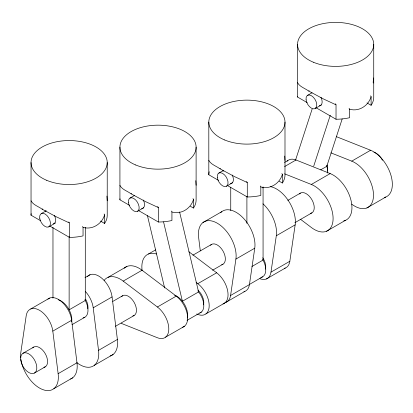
<?xml version="1.0" encoding="UTF-8"?>
<svg xmlns="http://www.w3.org/2000/svg" width="413" height="413" viewBox="0 0 413 413"><rect width="100%" height="100%" fill="white"/><g stroke="black" fill="none" stroke-linecap="round" stroke-linejoin="round"><path stroke-width="0.62" d="M284.996 122.119L284.991 175.21A38.094 21.992 0 0 1 282.363 183.026L279.276 181.245M373.734 44.392L373.734 97.483A38.094 21.992 0 0 1 371.106 105.294L366.992 102.92M107.225 201.152L107.22 215.643A38.094 21.992 0 0 1 104.592 223.454L100.478 221.079M196.108 185.762L196.108 200.253A38.094 21.992 0 0 1 193.475 208.064L190.393 206.283M225.054 302.59A19.044 10.996 60 0 0 230.583 295.476L235.906 259.075A26.664 15.395 60 0 0 217.274 223.201A26.664 15.395 60 0 0 198.643 237.563L200.305 250.861M243.907 291.702A19.044 10.996 60 0 0 249.437 284.593L254.759 248.192A26.664 15.395 60 0 0 243.097 217.878A26.664 15.395 60 0 0 220.594 212.778M259.916 278.708A19.044 10.996 60 0 0 270.985 272.152L276.307 235.751A26.664 15.395 60 0 0 262.988 203.821M284.309 268.378A19.044 10.996 60 0 0 289.838 261.269L295.161 224.863A26.664 15.395 60 0 0 270.567 186.661M295.6 159.945L312.156 109.022M313.704 166.176L330.261 115.253M342.186 118.949L326.786 166.315L320.725 169.815M104.112 213.991A45.709 26.391 60 0 1 104.592 214.915C101.897 223.949 92.357 230.149 83.044 227.356A45.709 26.391 60 0 0 82.564 226.432M192.995 198.601A45.709 26.391 60 0 1 193.475 199.525C190.785 208.56 181.245 214.76 171.932 211.967A45.709 26.391 60 0 0 171.447 211.043M281.883 173.563A45.709 26.391 60 0 1 282.363 174.482C279.668 183.517 270.128 189.722 260.815 186.924A45.709 26.391 60 0 0 260.335 186.005M370.621 95.837A45.709 26.391 60 0 1 371.106 96.756C368.411 105.79 358.871 111.99 349.558 109.197A45.709 26.391 60 0 0 349.073 108.273M31.042 200.821C33.164 205.008 38.615 206.5 42.198 209.2L42.704 208.911M41.228 213.624L46.241 210.728M48.842 226.82L55.533 222.958M297.551 82.662C299.678 86.849 305.13 88.341 308.707 91.046L309.213 90.752M119.925 185.432C122.052 189.619 127.503 191.111 131.081 193.811L131.587 193.521M307.592 95.331L312.052 92.76M129.966 198.101L134.426 195.525M315.212 108.526L321.34 104.99M137.586 211.296L143.714 207.754M208.813 160.389C210.935 164.575 216.386 166.072 219.969 168.772L220.475 168.478M218.854 173.057L223.309 170.486M226.469 186.253L232.602 182.716M30.743 308.965L49.601 298.078M85.011 277.634L90.003 274.753M284.521 162.448L287.851 160.528M284.614 166.563L296.007 159.986L330.194 173.579A26.664 15.395 60 0 1 350.611 198.834A26.664 15.395 60 0 1 343.781 220.872M108.046 277.335L126.899 266.452M148.448 254.01L155.655 249.85M202.953 222.54L221.807 211.657M104.143 280.412A26.664 15.395 60 0 1 123.208 281.114L142.062 270.231L176.248 296.116A19.044 10.996 60 0 1 187.187 313.766A19.044 10.996 60 0 1 182.629 327.272M20.975 359.589A26.664 15.395 60 0 0 42.694 389.567A26.664 15.395 60 0 0 58.135 373.672L52.812 331.123L71.666 320.24A19.044 10.996 60 0 0 61.847 301.939A19.044 10.996 60 0 0 47.872 299.136M76.916 362.712A26.664 15.395 60 0 0 98.537 350.348L93.214 307.799L112.068 296.911A19.044 10.996 60 0 0 101.65 278.104A19.044 10.996 60 0 0 87.551 276.534M284.629 173.842L311.34 184.461L330.194 173.579M330.906 152.856L351.742 161.137L370.595 150.249A26.664 15.395 60 0 1 391.013 175.51A26.664 15.395 60 0 1 384.183 197.543M72.012 324.659L84.83 317.256M23.014 353.26L33.789 347.039M112.801 301.423L122.676 295.723M192.907 255.177L211.559 244.403M287.825 200.372L300.447 193.088M34.444 373.053L45.218 366.832M115.449 326.285L134.101 315.517M212.561 270.216L222.989 264.196M294.861 222.7L311.872 212.881M235.906 259.075L254.759 248.192M276.307 235.751L295.161 224.863M123.208 281.114L157.394 306.998L176.248 296.116M196.087 282.378L197.796 283.674L216.655 272.786A19.044 10.996 60 0 1 227.589 290.442A19.044 10.996 60 0 1 223.03 303.947M58.135 373.672L76.988 362.79L71.666 320.24M98.537 350.348L117.39 339.46L112.068 296.911M251.951 266.483L263.066 260.066L263.066 186.903M53.824 388.695L72.678 377.807M94.226 365.371L113.079 354.483M326.502 231.265L345.356 220.382M366.904 207.94L385.757 197.053M187.032 320.369L201.384 312.078M249.225 284.547L262.601 276.829M230.583 295.476L249.437 284.593M270.985 272.152L289.838 261.269M165.551 337.189L184.41 326.306M205.953 313.865L224.811 302.977M226.035 302.275L244.888 291.387M266.437 278.945L285.29 268.063M336.409 136.662L370.595 150.249M196.727 313.978L197.796 314.407A19.044 10.996 60 0 0 209.195 305.62A19.044 10.996 60 0 0 197.796 283.674M308.707 91.046L323.322 98.908L336.027 104.814L336.027 119.254A38.094 21.992 0 0 0 349.558 117.736L349.558 109.197M219.969 168.772L234.584 176.635L247.284 182.541L247.284 196.98A38.094 21.992 0 0 0 260.815 195.463L260.815 186.924M171.932 211.967L171.932 220.506A38.094 21.992 0 0 1 158.396 222.024L158.396 207.584L145.696 201.678L131.081 193.811M69.131 222.814L56.374 216.846L42.198 209.2M297.551 44.392L297.556 97.045L307.174 102.594M315.826 107.592L336.027 119.254M208.813 122.119L208.813 174.771L218.431 180.326M228.048 185.876L247.284 196.98M119.925 147.162L119.93 199.815L129.548 205.364M138.2 210.362L158.396 222.024M31.042 162.552L31.042 215.204L40.66 220.754M50.278 226.309L69.513 237.413A38.094 21.992 0 0 0 83.044 235.895L83.044 227.356M300.654 219.396L311.34 227.486A26.664 15.395 60 0 0 333.095 218.534A26.664 15.395 60 0 0 311.34 184.461M188.875 251.76L216.655 272.786M179.572 211.946L198.576 291.929L182.412 301.258L163.548 221.869M147.446 215.669L164.617 287.949M373.429 77.923L373.734 82.662M195.803 180.688L196.108 185.432L196.108 147.162M106.915 196.077L107.225 200.842L107.225 162.552M284.743 156.073L284.996 160.389M371.106 96.756L371.106 105.294M282.363 174.482L282.363 183.026M246.902 196.232L246.902 223.376M230.743 187.492L230.743 210.506M193.475 199.525L193.475 208.064M104.592 214.915L104.592 223.454M85.295 227.336L85.295 300.499L69.131 309.827L69.131 236.664M69.513 237.413L69.513 222.974A45.709 26.391 60 0 0 68.775 221.931M52.972 227.336L52.972 298.14M287.087 161.22A19.044 10.996 60 0 1 296.007 159.986M351.742 161.137A26.664 15.395 60 0 1 373.497 195.21A26.664 15.395 60 0 1 351.742 204.161M121.231 323.229A26.664 15.395 60 0 0 123.208 324.138L157.394 337.731A19.044 10.996 60 0 0 168.793 328.944A19.044 10.996 60 0 0 157.394 306.998M124.148 268.233A26.664 15.395 60 0 1 142.062 270.231M142.093 270.329A26.664 15.395 60 0 1 156.558 253.995M262.875 187.863A26.664 15.395 60 0 1 263.582 187.461M373.966 152.299A11.43 6.598 60 0 1 382.464 160.296M121.623 296.606A11.43 6.598 60 0 1 134.101 302.321A11.43 6.598 60 0 1 132.81 315.981M20.769 357.906A26.664 15.395 60 0 1 20.872 352.16L26.2 315.759A19.044 10.996 60 0 1 39.503 310.282A19.044 10.996 60 0 1 52.812 331.123M76.988 362.79A26.664 15.395 60 0 1 70.556 379.026M117.39 339.46A26.664 15.395 60 0 1 110.163 355.975M85.553 291.65A19.044 10.996 60 0 1 93.214 307.799M299.394 193.976A11.43 6.598 60 0 1 311.872 199.685A11.43 6.598 60 0 1 310.581 213.345M210.511 245.291A11.43 6.598 60 0 1 222.989 251.001A11.43 6.598 60 0 1 221.693 264.666M327.137 165.009A11.43 6.598 60 0 1 327.395 171.158M262.771 257.774A11.43 6.598 60 0 1 265.445 269.131M197.951 290.158A11.43 6.598 60 0 1 203.495 304.897M32.741 347.927A11.43 6.598 60 0 1 45.218 353.636A11.43 6.598 60 0 1 43.928 367.296M85.62 299.208A11.43 6.598 60 0 1 87.85 308.795M232.23 175.04A7.62 4.398 60 0 1 230.521 183.501M223.041 171.364A7.62 4.398 60 0 1 223.263 170.925M246.546 181.503A45.709 26.391 60 0 1 247.284 182.541M208.813 174.771A38.094 21.992 0 0 1 209.226 171.751M58.398 299.802A15.235 8.797 60 0 1 71.645 321.773M84.887 299.755A15.235 8.797 60 0 1 83.111 317.881M54.459 215.472A7.62 4.398 60 0 1 53.225 223.887M45.27 211.797A7.62 4.398 60 0 1 45.771 210.971M31.042 215.204A38.094 21.992 0 0 1 31.161 213.686M262.653 259.328A15.235 8.797 60 0 1 260.877 277.448M326.528 165.541A15.235 8.797 60 0 1 327.659 173.021M320.973 97.313A7.62 4.398 60 0 1 319.264 105.774M335.289 103.771A45.709 26.391 60 0 1 336.027 104.814M297.556 97.045A38.094 21.992 0 0 1 297.572 96.539M372.996 82.001A45.709 26.391 60 0 1 373.734 83.039M174.616 295.259A15.235 8.797 60 0 1 187.254 318.051M198.049 291.289A15.235 8.797 60 0 1 199.846 312.966M143.347 200.083A7.62 4.398 60 0 1 141.638 208.544M157.658 206.541A45.709 26.391 60 0 1 158.396 207.584M119.93 199.815A38.094 21.992 0 0 1 119.987 198.803M39.715 218.131A7.62 4.398 60 0 0 48.429 227.011A7.62 4.398 60 0 0 46.958 215.524A7.62 4.398 60 0 0 39.715 218.131M20.753 360.022A11.43 6.598 60 0 0 33.825 373.342A11.43 6.598 60 0 0 31.615 356.109A11.43 6.598 60 0 0 20.753 360.022M224.553 139.93A38.094 21.992 0 0 0 284.789 124.39A38.094 21.992 0 0 0 231.363 102.042A38.094 21.992 0 0 0 224.553 139.93M46.783 180.357A38.094 21.992 0 0 0 107.019 164.823A38.094 21.992 0 0 0 53.597 142.47A38.094 21.992 0 0 0 46.783 180.357M217.341 177.564A7.62 4.398 60 0 0 226.056 186.449A7.62 4.398 60 0 0 224.584 174.957A7.62 4.398 60 0 0 217.341 177.564M306.085 99.838A7.62 4.398 60 0 0 314.799 108.717A7.62 4.398 60 0 0 313.328 97.231A7.62 4.398 60 0 0 306.085 99.838M313.291 62.198A38.094 21.992 0 0 0 373.533 46.664A38.094 21.992 0 0 0 320.106 24.31A38.094 21.992 0 0 0 313.291 62.198M135.665 164.968A38.094 21.992 0 0 0 195.907 149.434A38.094 21.992 0 0 0 142.48 127.08A38.094 21.992 0 0 0 135.665 164.968M128.458 202.607A7.62 4.398 60 0 0 137.173 211.487A7.62 4.398 60 0 0 135.701 200A7.62 4.398 60 0 0 128.458 202.607"/></g></svg>
